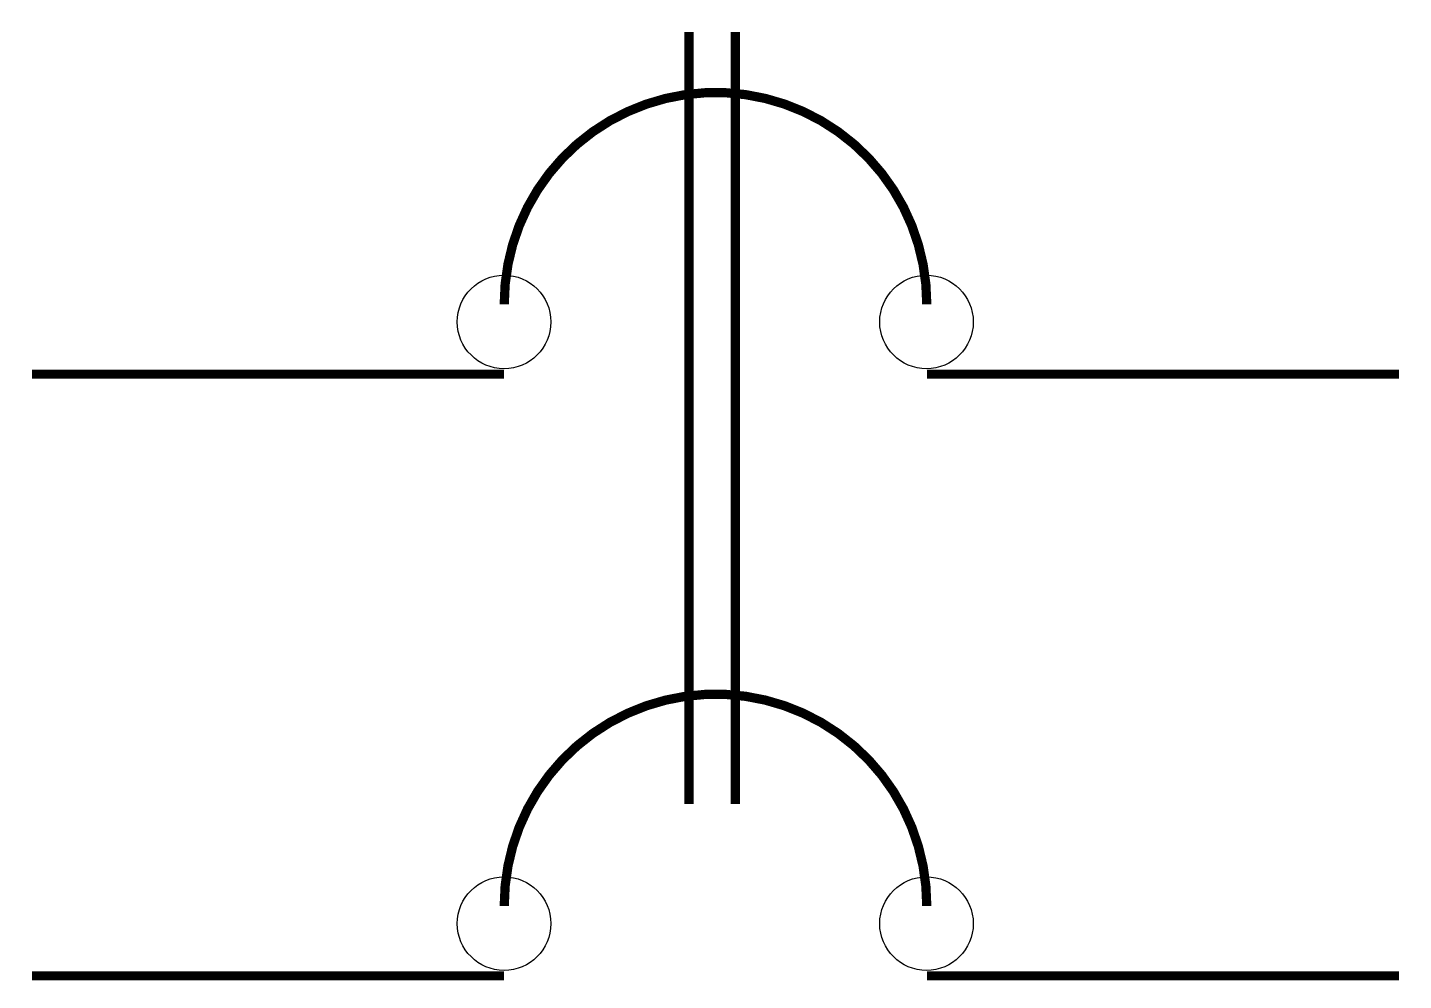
# Model space of a CAD drawing. Extents: x 0.3875 to 0.4172, y 0.288 to 0.3086.
import ezdxf

# ---------------------------------------------------------------- set-up
doc = ezdxf.new("R2010")
doc.units = 0
doc.header["$MEASUREMENT"] = 0
doc.layers.add('UNIFILAR', color=7, linetype='CONTINUOUS')

msp = doc.modelspace()

# ---------------------------------------------------------------- linework, layer by layer
at = {"layer": 'UNIFILAR', "color": 7, "const_width": 0.0002}
for points in [[(0.401797, 0.308518), (0.401797, 0.291838)], [(0.402797, 0.308518), (0.402797, 0.291838)], [(0.387597, 0.301128), (0.397797, 0.301128)], [(0.417137, 0.301128), (0.406937, 0.301128)], [(0.387597, 0.288128), (0.397797, 0.288128)], [(0.417137, 0.288128), (0.406937, 0.288128)]]:
    msp.add_lwpolyline(points, dxfattribs=at)
for points in [[(0.406934, 0.302637, 1.002346), (0.397801, 0.302637, 1.002346)], [(0.406934, 0.289637, 1.002346), (0.397801, 0.289637, 1.002346)]]:
    msp.add_lwpolyline(points, format="xyb", dxfattribs=at)
at = {"layer": 'UNIFILAR'}
for centre in [(0.397798, 0.302257), (0.406928, 0.302257), (0.397798, 0.289257), (0.406928, 0.289257)]:
    msp.add_circle(centre, 0.001011, dxfattribs=at)

doc.saveas('drawing.dxf')
